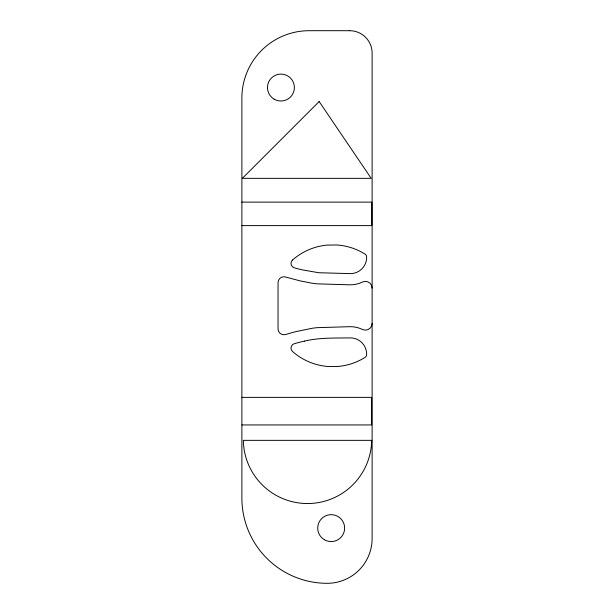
<?xml version="1.0" encoding="UTF-8"?>
<svg xmlns="http://www.w3.org/2000/svg" width="614" height="614" viewBox="0 0 614 614"><rect width="100%" height="100%" fill="white"/><g stroke="black" fill="none" stroke-linecap="round" stroke-linejoin="round"><path stroke-width="0.92" d="M241.878 202.121L371.831 202.121L371.831 225.614L241.878 225.614M241.878 397.373L371.647 397.373L371.647 424.942L241.878 424.942M372.122 323.424A6.731 6.731 0 0 1 362.444 329.465A27.453 27.453 0 0 0 349.704 326.694L317.407 327.653A78.469 78.469 0 0 0 312.28 328.26L296.478 331.499A243.014 243.014 0 0 0 291.259 332.872L285.587 334.5A5.833 5.833 0 0 1 278.05 328.912L278.05 282.593A5.833 5.833 0 0 1 285.579 277.006L300.261 280.92L312.28 283.254A78.4 78.4 0 0 0 317.407 283.86L349.673 284.812A27.438 27.438 0 0 0 362.444 282.041A6.731 6.731 0 0 1 372.122 288.089M319.157 101.54L242.353 178.344L371.186 178.344L319.157 101.54M292.517 260.029L292.371 260.159A4.551 4.551 0 0 0 294.329 267.811A185.958 185.958 0 0 0 301.812 269.776L318.72 272.731L349.949 273.614A16.24 16.24 0 0 0 366.635 256.882A3.415 3.415 0 0 0 365.084 254.127A60.686 60.686 0 0 0 337.155 244.994L327.032 245.101A60.717 60.717 0 0 0 292.517 260.037M304.529 341.108L301.812 341.729A185.651 185.651 0 0 0 294.329 343.694A4.551 4.551 0 0 0 292.371 351.346L292.517 351.484A60.725 60.725 0 0 0 327.032 366.42L337.155 366.512A60.702 60.702 0 0 0 365.054 357.402A3.408 3.408 0 0 0 366.635 354.623A16.24 16.24 0 0 0 349.949 337.9C334.952 338.153 319.372 337.523 304.529 341.108M349.704 30.7L309.157 30.7A67.271 67.271 0 0 0 241.885 97.971L241.885 498.084A85.216 85.216 0 0 0 327.101 583.3L327.277 583.3A44.853 44.853 0 0 0 372.122 538.447L372.122 53.126A22.426 22.426 0 0 0 349.704 30.7M371.67 440.345L243.336 440.345A64.171 64.171 0 0 0 307.499 503.541A64.171 64.171 0 0 0 371.67 440.345M274.197 99.199A13.454 13.454 0 0 0 294.375 87.549A13.454 13.454 0 0 0 274.197 75.898A13.454 13.454 0 0 0 274.197 99.199M324.445 539.767A13.454 13.454 0 0 0 344.631 528.117A13.454 13.454 0 0 0 324.445 516.466A13.454 13.454 0 0 0 324.445 539.767"/></g></svg>
